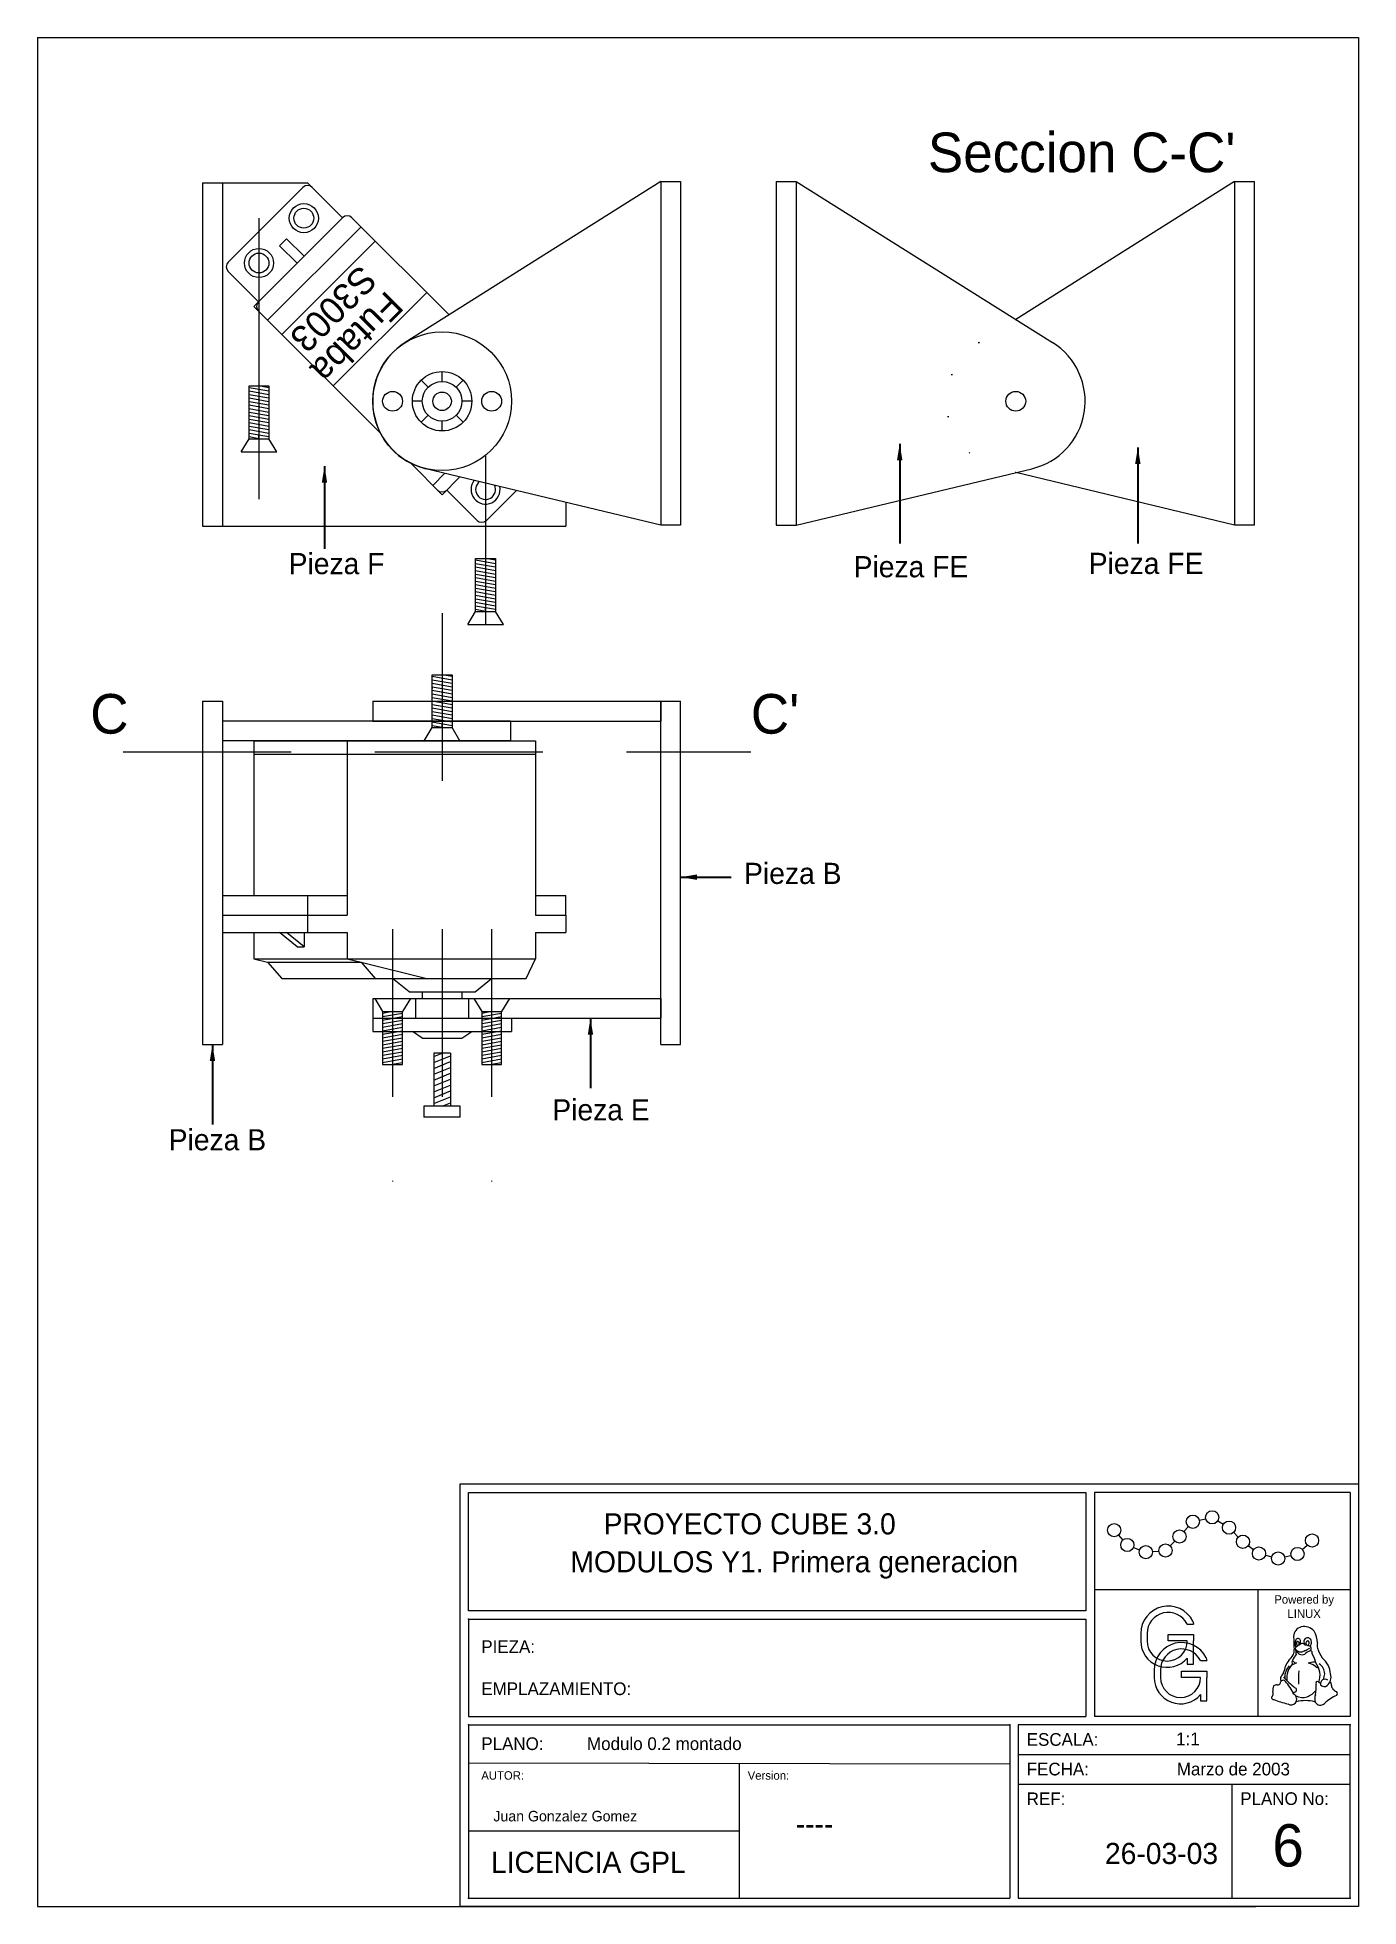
# Model space of a CAD drawing. Header units: millimetres. Extents: x 0 to 200, y 0 to 283.
import ezdxf

# ---------------------------------------------------------------- set-up
doc = ezdxf.new("R2010")
doc.units = ezdxf.units.MM
for name, pattern in [('DASHDOTX2', [50.8, 25.4, -12.7, 0, -12.7]), ('DASHEDX2', [38.1, 25.4, -12.7]), ('DOT', [6.35, 0, -6.35])]:
    doc.linetypes.add(name, pattern=pattern)
doc.layers.get('0').update_dxf_attribs({"linetype": 'CONTINUOUS'})
doc.layers.add('tornillos', color=7, linetype='CONTINUOUS')
doc.dimstyles.get("Standard").update_dxf_attribs({"dimtxt": 2.5, "dimasz": 2.5, "dimexe": 1.25, "dimexo": 0.625, "dimtad": 1, "dimtxsty": 'Standard', "dimcen": 2.5, "dimadec": 0, "dimazin": 0, "dimtfac": 1, "dimtmove": 0, "dimatfit": 3, "dimfxl": 1, "dimarcsym": 0})

msp = doc.modelspace()

# ---------------------------------------------------------------- linework, layer by layer
at = {"color": 0, "linetype": 'CONTINUOUS', "lineweight": 0}
for p, q in [((0, 283), (0, 0)), ((0, 283), (200, 283)), ((200, 283), (200, 0)), ((25, 261), (25, 209)), ((25, 261), (28, 261)), ((28, 261), (40.896995, 261)), ((28, 261), (28, 209)), ((41.604102, 260.292893), (40.896995, 261)), ((94.354268, 261.169072), (55.664227, 236.791018)), ((94.354268, 261.169072), (94.354268, 209.169072)), ((94.354268, 261.169072), (97.354268, 261.169072)), ((97.354268, 261.169072), (97.354268, 209.169072)), ((111.839222, 261.169072), (111.839222, 209.169072)), ((111.839222, 261.169072), (114.839222, 261.169072)), ((114.839222, 261.169072), (114.839222, 209.169072)), ((114.839222, 261.169072), (153.680865, 236.802001)), ((181.19349, 261.169072), (148.088705, 240.31021)), ((181.19349, 261.169072), (184.19349, 261.169072)), ((181.19349, 261.169072), (181.19349, 209.169072)), ((184.19349, 261.169072), (184.19349, 209.169072)), ((40.189889, 260.292892), (28.87618, 248.979184)), ((41.604102, 260.292892), (46.200296, 255.696698)), ((46.200296, 255.696698), (33.472374, 242.968776)), ((47.614509, 255.696699), (62.323976, 240.987232)), ((48.996444, 254.314764), (34.854308, 240.172628)), ((36.654354, 251.454058), (37.715014, 252.514718)), ((51.150043, 252.161165), (37.007908, 238.019029)), ((37.715014, 252.514718), (40.366665, 249.863067)), ((36.654354, 251.454058), (39.306005, 248.802407)), ((33.472374, 242.968776), (28.87618, 247.56497)), ((58.928218, 244.38299), (44.786082, 230.240854)), ((33.472374, 242.968776), (32.765267, 242.26167)), ((51.926757, 223.10018), (32.765267, 242.26167)), ((61.26167, 230.907402), (61.26167, 232.407402)), ((58.07969, 231.089382), (59.14035, 230.028722)), ((64.443651, 231.089382), (63.38299, 230.028722)), ((58.26167, 227.907402), (56.76167, 227.907402)), ((65.76167, 227.907402), (64.26167, 227.907402)), ((59.14035, 225.786082), (58.07969, 224.725421)), ((61.26167, 223.407402), (61.26167, 224.907402)), ((63.38299, 225.786082), (64.443651, 224.725421)), ((61.26167, 213.765266), (56.454449, 218.572488)), ((94.354268, 209.169072), (58.811813, 217.697201)), ((61.677563, 217.009587), (59.847457, 215.17948)), ((63.95866, 216.462256), (61.26167, 213.765266)), ((114.839222, 209.169072), (150.539775, 217.694574)), ((181.19349, 209.169072), (148.100892, 217.109377)), ((61.968777, 214.472373), (66.564971, 209.876179)), ((72.512771, 214.409765), (67.979185, 209.876179)), ((80, 212.613264), (80, 209)), ((25, 209), (28, 209)), ((28, 209), (80, 209)), ((97.354268, 209.169072), (94.354268, 209.169072)), ((111.839222, 209.169072), (114.839222, 209.169072)), ((184.19349, 209.169072), (181.19349, 209.169072)), ((25, 182.500383), (25, 130.500383)), ((25, 182.500383), (28, 182.500383)), ((28, 182.500383), (28, 130.500383)), ((50.76167, 182.500383), (50.76167, 179.500383)), ((50.76167, 182.500383), (94.354268, 182.500383)), ((94.354268, 130.500383), (94.354268, 182.500383)), ((94.354268, 182.500383), (97.354268, 182.500383)), ((94.354268, 182.500383), (94.354268, 179.500383)), ((97.354268, 130.500383), (97.354268, 182.500383)), ((28, 179.500383), (28, 176.500383)), ((71.592598, 179.500383), (28, 179.500383)), ((50.76167, 179.500383), (94.354268, 179.500383)), ((71.592598, 179.500383), (71.592598, 176.500383)), ((71.592598, 176.500383), (28, 176.500383)), ((32.765267, 176.500383), (75.403806, 176.500383)), ((32.765267, 176.500383), (32.765267, 153.100383)), ((46.907403, 176.500383), (46.907403, 150.100383)), ((75.403806, 176.500383), (75.403806, 150.100383)), ((32.765267, 174.500383), (75.403806, 174.500383)), ((28, 153.100383), (46.907403, 153.100383)), ((40.896995, 153.100383), (40.896995, 147.500383)), ((75.403806, 153.100383), (80, 153.100383)), ((80, 150.100383), (80, 153.100383)), ((28, 150.100383), (46.907403, 150.100383)), ((75.403806, 150.100383), (80, 150.100383)), ((80, 150.100383), (80, 147.500383)), ((28, 149.100383), (28, 146.100383)), ((28, 147.500383), (46.907403, 147.500383)), ((32.765267, 147.500383), (32.765267, 143.500383)), ((39.306005, 145.320602), (36.654354, 147.500383)), ((40.366665, 145.320602), (37.715014, 147.500383)), ((40.366665, 147.500383), (40.366665, 145.320602)), ((46.907403, 147.500383), (46.907403, 143.500383)), ((75.403806, 147.500383), (75.403806, 143.500383)), ((75.403806, 147.500383), (80, 147.500383)), ((28, 146.100383), (28, 143.500383)), ((39.306005, 145.320602), (40.366665, 145.320602)), ((32.765267, 143.500383), (34.854309, 142.979027)), ((32.765267, 143.500383), (75.403806, 143.500383)), ((34.854309, 142.979027), (48.996444, 142.979027)), ((34.854309, 142.979027), (37.007908, 140.500383)), ((46.907403, 143.500383), (48.996444, 142.979027)), ((48.996444, 142.979027), (51.150043, 140.500383)), ((48.996444, 142.979027), (58.928218, 140.500383)), ((73.989593, 140.500383), (75.403806, 143.500383)), ((37.007908, 140.500383), (73.989593, 140.500383)), ((53.76167, 140.500383), (68.76167, 140.500383)), ((56.26167, 138.500383), (53.76167, 140.500383)), ((66.26167, 138.500383), (68.76167, 140.500383)), ((50.76167, 137.500383), (71.76167, 137.500383)), ((50.76167, 137.500383), (50.76167, 134.500383)), ((50.76167, 137.500383), (94.354268, 137.500383)), ((56.26167, 138.500383), (66.26167, 138.500383)), ((57.26167, 137.500383), (57.26167, 134.500383)), ((57.26167, 137.500383), (65.26167, 137.500383)), ((58.26167, 138.500383), (58.26167, 137.500383)), ((58.26167, 137.500383), (64.26167, 137.500383)), ((64.26167, 138.500383), (64.26167, 137.500383)), ((65.26167, 137.500383), (65.26167, 134.500383)), ((94.354268, 137.500383), (94.354268, 134.500383)), ((50.76167, 134.500383), (71.76167, 134.500383)), ((50.76167, 134.500383), (50.76167, 132.500383)), ((50.76167, 134.500383), (94.354268, 134.500383)), ((71.76167, 134.500383), (71.76167, 132.500383)), ((25, 130.500383), (28, 130.500383)), ((50.76167, 132.500383), (71.76167, 132.500383)), ((58.26167, 131.500383), (56.76167, 132.500383)), ((58.26167, 131.500383), (64.26167, 131.500383)), ((64.26167, 131.500383), (65.76167, 132.500383)), ((94.354268, 130.500383), (97.354268, 130.500383)), ((64, 63.999992), (200, 63.999992)), ((64, 0), (64, 63.999992)), ((65.28, 62.719992), (158.719992, 62.719992)), ((65.28, 44.8), (65.28, 62.719992)), ((158.719992, 62.719992), (158.719992, 44.8)), ((198.719992, 62.719992), (159.999992, 62.719992)), ((159.999992, 62.719992), (159.999992, 28.8)), ((198.719992, 62.719992), (198.719992, 28.8)), ((200, 63.999992), (200, 0)), ((173.564286, 56.781127), (174.23272, 57.524899)), ((175.87583, 58.492288), (176.850507, 58.715905)), ((178.678211, 58.417655), (179.531237, 57.895788)), ((181.08802, 56.663479), (181.791777, 55.953038)), ((163.661035, 56.249645), (164.32207, 55.49929)), ((165.91611, 54.389072), (166.849115, 54.029209)), ((168.778656, 53.752511), (169.775192, 53.835677)), ((171.479769, 54.625014), (172.187811, 55.331184)), ((183.301693, 54.650898), (184.107853, 54.0592)), ((191.473901, 54.070488), (192.210067, 54.747288)), ((185.881587, 53.214917), (186.849162, 52.962333)), ((188.790402, 52.937728), (189.764068, 53.165708)), ((159.999992, 47.9874), (198.719992, 47.9874)), ((184.75208, 47.9874), (184.75208, 28.799992)), ((184.75208, 47.9874), (198.719992, 47.9874)), ((65.279992, 43.52), (65.279992, 28.8)), ((158.719992, 44.8), (65.28, 44.8)), ((65.28, 43.52), (158.719992, 43.52)), ((158.719992, 43.52), (158.719992, 28.8)), ((174.060613, 42.785907), (175.020621, 42.785907)), ((174.901433, 43.206315), (175.020621, 42.785907)), ((167.020621, 41.345911), (167.020621, 40.225907)), ((167.980621, 41.345911), (167.980621, 40.225907)), ((171.180621, 40.225907), (171.180621, 41.185907)), ((171.180621, 41.185907), (175.020621, 41.185907)), ((174.060613, 40.225907), (171.180621, 40.225907)), ((175.020621, 41.185907), (175.020621, 40.225907)), ((175.020621, 36.705907), (175.020621, 40.225907)), ((174.060625, 37.626215), (174.060613, 36.705907)), ((176.085297, 37.259415), (177.045305, 37.259415)), ((176.926117, 37.679827), (177.045305, 37.259415)), ((169.045305, 35.819419), (169.045305, 34.699419)), ((170.005305, 35.819419), (170.005305, 34.699419)), ((173.205305, 34.699419), (173.205305, 35.659415)), ((173.205305, 35.659415), (177.045305, 35.659415)), ((176.085297, 34.699419), (173.205305, 34.699419)), ((174.060613, 36.705907), (175.020621, 36.705907)), ((177.045305, 35.659415), (177.045305, 34.699419)), ((177.045305, 31.179419), (177.045305, 34.699419)), ((176.085309, 32.099723), (176.085297, 31.179419)), ((176.085297, 31.179419), (177.045305, 31.179419)), ((65.279992, 28.8), (158.719992, 28.8)), ((198.719992, 28.799992), (159.999992, 28.799992)), ((65.28, 27.52), (147.199992, 27.52)), ((65.28, 27.52), (65.28, 1.28)), ((147.2, 27.52), (147.2, 1.28)), ((148.479992, 27.52), (148.479992, 1.28)), ((198.719992, 27.52), (148.479992, 27.52)), ((198.719992, 1.28), (198.719992, 27.52)), ((148.479992, 23.04), (198.719992, 23.04)), ((65.28, 21.76), (147.2, 21.612568)), ((106.24, 21.68628), (106.24, 1.28)), ((148.479992, 18.56), (198.719992, 18.56)), ((180.799984, 18.56), (180.799984, 1.28)), ((65.28, 11.48314), (106.24, 11.48314)), ((0, 0), (184.426151, 0)), ((200, 0), (64, 0)), ((65.28, 1.28), (147.199992, 1.28)), ((148.479992, 1.28), (198.719992, 1.28))]:
    msp.add_line(p, q, dxfattribs=at)
at = {"color": 0, "linetype": 'DOT', "lineweight": 0}
for p, q in [((148.088705, 240.31021), (142.503449, 236.791018)), ((148.100892, 217.109377), (145.651035, 217.697201)), ((59.76167, 184.500383), (59.76167, 181.500383)), ((62.76167, 184.500383), (62.76167, 181.500383)), ((59.76167, 181.500383), (59.76167, 178.500383)), ((62.76167, 181.500383), (62.76167, 178.500383))]:
    msp.add_line(p, q, dxfattribs=at)
at = {"color": 12, "linetype": 'DASHEDX2', "lineweight": 0}
msp.add_line((13, 174.857298), (108, 174.857298), dxfattribs=at)
at = {"color": 0, "linetype": 'CONTINUOUS', "lineweight": 0}
for centre, radius in [((40.331309, 255.625988), 2.2), ((40.33131, 255.625988), 1.5), ((33.543084, 248.837763), 2.2), ((33.543084, 248.837763), 1.5), ((61.26167, 227.907402), 10.5), ((61.26167, 227.907402), 4.5), ((61.26167, 227.907402), 4.5), ((53.76167, 227.907402), 1.5), ((61.26167, 227.907402), 3), ((61.26167, 227.907402), 1.4), ((68.76167, 227.907402), 1.5), ((148.100892, 227.907402), 1.5), ((177.825184, 58.939523), 1), ((163, 57), 1), ((172.895853, 56.037355), 1), ((174.901153, 58.26867), 1), ((180.384264, 57.37392), 1), ((164.983105, 54.748935), 1), ((167.78212, 53.669345), 1), ((170.771728, 53.918843), 1), ((182.495534, 55.242597), 1), ((184.914012, 53.467501), 1), ((190.737734, 53.393687), 1), ((192.946234, 55.424089), 1), ((187.816737, 52.709748), 1)]:
    msp.add_circle(centre, radius, dxfattribs=at)
for centre, radius, start, end in [((40.896995, 259.585786), 1, 45, 135), ((46.907402, 254.989592), 1, 45, 135), ((29.583286, 248.272077), 1, 135, 225), ((34.17948, 242.26167), 1, 135, 225), ((61.26167, 227.907402), 10.5, 122.214456, 256.507407), ((148.100892, 227.907402), 10.5, 283.431024, 57.898144), ((67.837763, 214.543084), 2.2, 140.602538, 12.412276), ((67.837763, 214.543084), 1.5, 126.659286, 26.355528), ((61.26167, 215.17948), 1, 225, 315), ((67.272078, 210.583286), 1, 225, 315), ((171.180621, 41.345911), 4.16, 26.565052, 180), ((171.180621, 41.345911), 3.2, 26.565052, 180), ((171.020621, 40.225907), 4, 180, 319.464203), ((171.020621, 40.225907), 3.040004, 180, 0), ((173.205305, 35.819419), 4.16, 26.565052, 180), ((779.1766, 63.96552), 589.47124, 182.241974, 182.432632), ((191.727416, 40.827368), 1.572752, 105.141426, 177.151825), ((191.628856, 39.888184), 1.255, 156.653992, 208.87178), ((190.818832, 40.218848), 0.380648, 7.042039, 154.03331), ((191.076608, 39.86552), 0.481664, 150.122559, 232.263321), ((191.586608, 38.39552), 1.354176, 110.308441, 135.823502), ((190.763016, 40.04568), 0.12, 63.315994, 150.122559), ((190.659768, 39.840256), 0.349912, 344.291351, 63.315994), ((190.2794, 39.865488), 0.727176, 337.953156, 350.503693), ((190.376608, 40.12552), 0.831864, 324.260376, 9.688787), ((191.476608, 39.34552), 0.481664, 30.362411, 138.366455), ((191.787784, 40.46724), 1.936472, 39.750774, 104.082336), ((192.282656, 40.138544), 0.567008, 70.849289, 190.29921), ((192.742456, 40.21428), 1.032968, 188.835068, 217.230103), ((192.376608, 39.86552), 0.360552, 103.180428, 235.625168), ((192.136608, 39.90552), 0.388328, 291.832794, 46.369446), ((192.32176, 40.099736), 0.12, 46.369446, 103.180428), ((192.105, 39.989392), 0.77536, 311.96637, 62.028458), ((189.918544, 39.844224), 3.8394, 1.511741, 28.998495), ((195.194112, 39.593016), 1.480088, 166.221954, 199.230667), ((173.205305, 35.819419), 3.2, 26.565052, 180), ((190.85328, 35.898848), 1.968432, 136.02916, 164.481079), ((185.836608, 40.672184), 4.956344, 316.580536, 328.811554), ((192.656608, 31.78552), 5.51888, 111.917084, 121.21302), ((190.356608, 37.00552), 0.444072, 144.162354, 215.837646), ((194.19756, 35.338848), 4.621696, 141.980042, 155.362579), ((189.211608, 38.70552), 1.05272, 325.253204, 13.178191), ((190.55556, 37.421304), 0.517424, 202.234314, 274.55069), ((190.789944, 38.984568), 0.395264, 116.205345, 233.820374), ((191.751152, 40.230976), 1.810208, 225.244156, 244.809341), ((190.876608, 38.42552), 0.4, 143.130096, 216.869904), ((188.776608, 36.64552), 2.69236, 38.746292, 48.61388), ((191.188416, 38.580944), 0.4, 218.746292, 251.565079), ((191.031752, 38.701504), 0.12, 244.809341, 261.619019), ((191.196608, 39.82052), 1.251088, 261.619019, 300.32196), ((191.416608, 39.26552), 1.121608, 251.565079, 291.991119), ((191.888816, 38.636992), 0.12, 110.92012, 120.32196), ((194.236272, 35.288488), 3.792696, 114.49633, 129.250107), ((190.58804, 42.0398), 3.52296, 290.920135, 304.759796), ((191.923664, 38.125112), 1.464208, 62.638962, 91.23098), ((193.420608, 33.44152), 3.585512, 91.662132, 107.262512), ((191.785576, 34.144136), 2.780648, 44.859322, 78.149399), ((192.442328, 39.062664), 0.394296, 308.966309, 66.964958), ((192.614816, 38.849392), 0.12, 294.032593, 308.966309), ((192.696608, 38.42552), 0.28636, 335.224854, 77.905243), ((189.514384, 36.116632), 4.079232, 11.150778, 32.452042), ((190.9064, 34.959984), 3.255504, 341.889526, 36.699142), ((197.97332, 40.197296), 4.317048, 194.64917, 215.906265), ((192.360608, 34.98952), 3.411512, 27.135887, 51.665436), ((173.045305, 34.699419), 4, 180, 319.464203), ((173.045305, 34.699419), 3.040004, 180, 0), ((187.745184, 34.068376), 0.49144, 261.565582, 359.666901), ((188.629944, 34.46552), 0.477264, 155.224854, 224.077087), ((190.846608, 33.54052), 2.878912, 140.143463, 156.997406), ((188.59012, 33.855904), 0.410976, 37.398586, 149.334335), ((197.493912, 42.352936), 11.649792, 220.509583, 232.218262), ((185.116608, 37.037824), 3.888512, 334.85437, 350.940155), ((191.384432, 34.776824), 2.54784, 138.486633, 185.200317), ((181.636608, 27.86552), 9.588328, 26.778839, 40.601295), ((192.126608, 34.63552), 2.998168, 135.270264, 187.859848), ((199.633448, 34.514992), 8.758136, 172.187378, 185.56601), ((193.776608, 33.80552), 0.260768, 57.528809, 212.471191), ((194.330512, 34.389872), 0.551432, 221.3573, 258.974304), ((192.976608, 35.16552), 1.902632, 3.012788, 56.142891), ((194.889632, 33.746008), 0.672456, 50.583836, 193.807632), ((191.311608, 35.613016), 3.581896, 339.926117, 354.432648), ((194.147664, 34.744072), 1.679432, 310.421143, 16.658829), ((190.736608, 34.56552), 5.0632, 7.489953, 23.020285), ((195.406608, 33.59552), 0.487648, 344.538788, 58.775948), ((187.110896, 31.62552), 0.283704, 166.12233, 279.272614), ((186.266176, 32.277688), 0.815656, 314.263245, 19.168976), ((189.056608, 32.80552), 2.036664, 162.276764, 187.334381), ((187.7724, 32.163416), 1.422312, 94.003441, 117.456375), ((192.744304, 45.80552), 15.502064, 248.872269, 256.922272), ((190.213824, 33.942784), 1.48084, 263.500458, 273.980042), ((189.740416, 31.420752), 0.890488, 321.426331, 59.183372), ((190.2644, 32.809768), 0.348184, 278.624359, 74.6427), ((191.476984, 33.883256), 2.217736, 243.687195, 288.934387), ((191.996608, 25.00052), 6.18552, 76.918594, 103.712036), ((191.265496, 34.476632), 2.84764, 289.085358, 323.568298), ((194.947312, 31.45228), 1.593432, 157.365326, 198.543854), ((187.916608, 33.14552), 5.66392, 349.007477, 5.267697), ((194.798072, 34.037712), 0.72092, 218.847504, 307.466949), ((197.681608, 28.058016), 3.913656, 119.463425, 136.630661), ((198.21292, 28.313296), 3.99624, 113.231583, 127.926872), ((196.809112, 33.58052), 0.939568, 187.030472, 222.519806), ((198.026608, 34.89052), 2.726008, 225.520187, 239.342636), ((196.491608, 32.26552), 0.31532, 297.377716, 62.622295), ((189.7728, 31.393136), 0.847952, 234.185532, 321.521088), ((194.219416, 31.425168), 0.918072, 211.49704, 312.242767)]:
    msp.add_arc(centre, radius, start, end, dxfattribs=at)
at = {"color": 0, "linetype": 'DOT', "lineweight": 0}
msp.add_arc((148.100892, 227.907402), 10.5, 122.214456, 256.507407, dxfattribs=at)
at = {"color": 0, "linetype": 'CONTINUOUS', "lineweight": 0}
for p in [(65.28, 43.52), (65.28, 27.52), (147.199992, 27.52), (198.719992, 27.52), (65.28, 1.28), (198.719992, 1.28)]:
    msp.add_point(p, dxfattribs=at)
at = {"layer": 'tornillos', "color": 9, "linetype": 'CONTINUOUS', "lineweight": 0}
msp.add_line((33.543084, 255.613574), (33.543084, 213.093986), dxfattribs=at)
at = {"layer": 'tornillos', "color": 0, "linetype": 'CONTINUOUS', "lineweight": 0}
for p, q in [((32.043084, 222.232108), (32.043084, 230.232108)), ((32.043084, 230.232108), (35.043084, 230.232108)), ((35.043084, 229.432108), (32.043084, 229.965441)), ((35.043084, 228.898774), (32.043084, 229.432108)), ((35.043084, 229.965441), (33.543084, 230.232108)), ((35.043084, 230.232108), (35.043084, 222.232108)), ((35.043084, 228.365441), (32.043084, 228.898774)), ((35.043084, 227.832108), (32.043084, 228.365441)), ((35.043084, 227.298774), (32.043084, 227.832108)), ((35.043084, 226.765441), (32.043084, 227.298774)), ((35.043084, 226.232108), (32.043084, 226.765441)), ((35.043084, 225.698774), (32.043084, 226.232108)), ((35.043084, 225.165441), (32.043084, 225.698774)), ((35.043084, 224.632108), (32.043084, 225.165441)), ((35.043084, 224.098774), (32.043084, 224.632108)), ((35.043084, 223.565441), (32.043084, 224.098774)), ((30.843084, 220.232108), (32.043084, 222.232108)), ((35.043084, 223.032108), (32.043084, 223.565441)), ((35.043084, 222.498774), (32.043084, 223.032108)), ((33.543084, 222.232108), (32.043084, 222.498774)), ((32.043084, 222.232108), (35.043084, 222.232108)), ((33.543084, 222.232108), (33.543084, 222.765441)), ((36.243084, 220.232108), (35.043084, 222.232108)), ((30.843084, 220.232108), (36.243084, 220.232108)), ((66.337763, 196.1018), (66.337763, 204.1018)), ((66.337763, 204.1018), (69.337763, 204.1018)), ((69.337763, 203.3018), (66.337763, 203.835133)), ((69.337763, 203.835133), (67.837763, 204.1018)), ((69.337763, 204.1018), (69.337763, 196.1018)), ((69.337763, 202.768466), (66.337763, 203.3018)), ((69.337763, 202.235133), (66.337763, 202.768466)), ((69.337763, 201.7018), (66.337763, 202.235133)), ((69.337763, 201.168466), (66.337763, 201.7018)), ((69.337763, 200.635133), (66.337763, 201.168466)), ((69.337763, 200.1018), (66.337763, 200.635133)), ((69.337763, 199.568466), (66.337763, 200.1018)), ((69.337763, 199.035133), (66.337763, 199.568466)), ((69.337763, 198.5018), (66.337763, 199.035133)), ((69.337763, 197.968466), (66.337763, 198.5018)), ((65.137763, 194.1018), (66.337763, 196.1018)), ((69.337763, 197.435133), (66.337763, 197.968466)), ((69.337763, 196.9018), (66.337763, 197.435133)), ((69.337763, 196.368466), (66.337763, 196.9018)), ((67.837763, 196.1018), (66.337763, 196.368466)), ((66.337763, 196.1018), (69.337763, 196.1018)), ((67.837763, 196.1018), (67.837763, 196.635133)), ((70.537763, 194.1018), (69.337763, 196.1018)), ((65.137763, 194.1018), (70.537763, 194.1018)), ((59.76167, 178.500383), (59.76167, 186.500383)), ((59.76167, 186.500383), (62.76167, 186.500383)), ((62.76167, 185.700383), (59.76167, 186.233716)), ((62.76167, 185.167049), (59.76167, 185.700383)), ((62.76167, 184.633716), (59.76167, 185.167049)), ((62.76167, 184.100383), (59.76167, 184.633716)), ((62.76167, 183.567049), (59.76167, 184.100383)), ((62.76167, 186.233716), (61.26167, 186.500383)), ((62.76167, 186.500383), (62.76167, 178.500383)), ((62.76167, 183.033716), (59.76167, 183.567049)), ((62.76167, 182.500383), (59.76167, 183.033716)), ((62.76167, 181.967049), (59.76167, 182.500383)), ((62.76167, 181.433716), (59.76167, 181.967049)), ((62.76167, 180.900383), (59.76167, 181.433716)), ((58.56167, 176.500383), (59.76167, 178.500383)), ((62.76167, 180.367049), (59.76167, 180.900383)), ((62.76167, 179.833716), (59.76167, 180.367049)), ((62.76167, 179.300383), (59.76167, 179.833716)), ((62.76167, 178.767049), (59.76167, 179.300383)), ((61.26167, 178.500383), (59.76167, 178.767049)), ((59.76167, 178.500383), (62.76167, 178.500383)), ((61.26167, 178.500383), (61.26167, 179.033716)), ((63.96167, 176.500383), (62.76167, 178.500383)), ((58.56167, 176.500383), (63.96167, 176.500383)), ((51.06167, 137.500383), (52.26167, 135.500383)), ((51.06167, 137.500383), (56.46167, 137.500383)), ((56.46167, 137.500383), (55.26167, 135.500383)), ((66.06167, 137.500383), (67.26167, 135.500383)), ((66.06167, 137.500383), (71.46167, 137.500383)), ((71.46167, 137.500383), (70.26167, 135.500383)), ((52.26167, 135.500383), (52.26167, 127.500383)), ((52.26167, 135.500383), (55.26167, 135.500383)), ((53.76167, 135.500383), (52.26167, 135.233717)), ((55.26167, 135.233717), (52.26167, 134.700383)), ((55.26167, 134.700383), (52.26167, 134.16705)), ((55.26167, 134.16705), (52.26167, 133.633717)), ((55.26167, 133.633717), (52.26167, 133.100383)), ((55.26167, 133.100383), (52.26167, 132.56705)), ((53.76167, 135.500383), (53.76167, 134.96705)), ((55.26167, 127.500383), (55.26167, 135.500383)), ((67.26167, 135.500383), (67.26167, 127.500383)), ((67.26167, 135.500383), (70.26167, 135.500383)), ((68.76167, 135.500383), (67.26167, 135.233717)), ((70.26167, 135.233717), (67.26167, 134.700383)), ((70.26167, 134.700383), (67.26167, 134.16705)), ((70.26167, 134.16705), (67.26167, 133.633717)), ((70.26167, 133.633717), (67.26167, 133.100383)), ((70.26167, 133.100383), (67.26167, 132.56705)), ((68.76167, 135.500383), (68.76167, 134.96705)), ((70.26167, 127.500383), (70.26167, 135.500383)), ((55.26167, 132.56705), (52.26167, 132.033717)), ((55.26167, 132.033717), (52.26167, 131.500383)), ((55.26167, 131.500383), (52.26167, 130.96705)), ((55.26167, 130.96705), (52.26167, 130.433717)), ((55.26167, 130.433717), (52.26167, 129.900383)), ((70.26167, 132.56705), (67.26167, 132.033717)), ((70.26167, 132.033717), (67.26167, 131.500383)), ((70.26167, 131.500383), (67.26167, 130.96705)), ((70.26167, 130.96705), (67.26167, 130.433717)), ((70.26167, 130.433717), (67.26167, 129.900383)), ((55.26167, 129.900383), (52.26167, 129.36705)), ((55.26167, 129.36705), (52.26167, 128.833717)), ((55.26167, 128.833717), (52.26167, 128.300383)), ((55.26167, 128.300383), (52.26167, 127.76705)), ((52.26167, 127.500383), (55.26167, 127.500383)), ((55.26167, 127.76705), (53.76167, 127.500383)), ((62.51167, 129.204252), (60.01167, 129.204252)), ((60.01167, 129.204252), (60.01167, 121.204252)), ((60.01167, 128.691513), (61.26167, 129.204252)), ((60.01167, 127.802625), (62.51167, 128.828103)), ((60.01167, 126.913736), (62.51167, 127.939214)), ((62.51167, 129.204252), (62.51167, 121.204252)), ((70.26167, 129.900383), (67.26167, 129.36705)), ((70.26167, 129.36705), (67.26167, 128.833717)), ((70.26167, 128.833717), (67.26167, 128.300383)), ((70.26167, 128.300383), (67.26167, 127.76705)), ((67.26167, 127.500383), (70.26167, 127.500383)), ((70.26167, 127.76705), (68.76167, 127.500383)), ((60.01167, 126.024847), (62.51167, 127.050325)), ((60.01167, 125.135958), (62.51167, 126.161436)), ((60.01167, 124.247069), (62.51167, 125.272547)), ((60.01167, 123.35818), (62.51167, 124.383658)), ((60.01167, 122.469291), (62.51167, 123.494769)), ((60.01167, 121.580402), (62.51167, 122.60588)), ((61.26167, 121.204252), (62.51167, 121.716992)), ((64.01167, 121.204252), (58.51167, 121.204252)), ((58.51167, 121.204252), (58.51167, 119.504252)), ((64.01167, 119.504252), (58.51167, 119.504252)), ((62.51167, 121.204252), (60.01167, 121.204252)), ((64.01167, 119.504252), (64.01167, 121.204252))]:
    msp.add_line(p, q, dxfattribs=at)
at = {"layer": 'tornillos', "color": 5, "linetype": 'DASHDOTX2', "lineweight": 0}
for p, q in [((67.837763, 219.590035), (67.837763, 189.275143)), ((61.26167, 195.849166), (61.26167, 166.078525)), ((53.76167, 148), (53.76167, 103)), ((61.26167, 148), (61.26167, 113)), ((68.76167, 148), (68.76167, 103))]:
    msp.add_line(p, q, dxfattribs=at)

# ---------------------------------------------------------------- texts
at = {"color": 0, "linetype": 'DOT', "lineweight": 0, "insert": (134.795059, 262.500383), "char_height": 6, "width": 100, "attachment_point": 7}
msp.add_mtext("Seccion\\~C-C'", dxfattribs=at)
at = {"color": 0, "linetype": 'CONTINUOUS', "lineweight": 0, "char_height": 4, "width": 100, "attachment_point": 7, "rotation": 225}
for s, insert in [('S3003', (48.841703, 248.803775)), ('Futaba', (52.801501, 244.843977))]:
    msp.add_mtext(s, dxfattribs=dict(at, insert=insert))
at = {"color": 9, "linetype": 'CONTINUOUS', "lineweight": 0, "char_height": 3.2, "width": 100, "attachment_point": 7}
for s, insert in [('Pieza\\~F', (38.032654, 201.682959)), ('Pieza\\~FE', (123.558818, 201.215603)), ('Pieza\\~FE', (159.149804, 201.716884)), ('Pieza\\~B', (106.976357, 154.782733)), ('Pieza\\~E', (77.942201, 118.995186)), ('Pieza\\~B', (19.873889, 114.457516)), ('----', (114.790072, 10.915985))]:
    msp.add_mtext(s, dxfattribs=dict(at, insert=insert))
at = {"color": 0, "linetype": 'CONTINUOUS', "lineweight": 0, "width": 100}
for s, insert, char_height, attachment_point in [('C', (8, 177.500383), 6, 7), ("C'", (108, 177.500383), 6, 7), ('PROYECTO\\~CUBE\\~3.0', (85.70666, 56.302818), 3.2, 7), ('MODULOS\\~Y1.\\~Primera\\~generacion', (80.691522, 49.643391), 3.2, 7), ('Powered\\~by', (191.755656, 45.47916), 1.28, 8), ('LINUX', (191.755656, 43.68716), 1.28, 8), ('PIEZA:', (67.2, 38.4), 1.92, 7), ('EMPLAZAMIENTO:', (67.2, 32), 1.92, 7), ('PLANO:', (67.2, 23.68), 1.92, 7), ('ESCALA:', (149.76, 24.32), 1.92, 7), ('1:1', (172.38008, 24.435942), 1.92, 7), ('AUTOR:', (67.2, 19.2), 1.28, 7), ('Version:', (107.52, 19.2), 1.28, 7), ('FECHA:', (149.76, 19.84), 1.92, 7), ('Marzo\\~de\\~2003', (172.479992, 19.84), 1.92, 7), ('REF:', (149.76, 15.36), 1.92, 7), ('PLANO\\~No:', (182.079992, 15.36), 1.92, 7), ('Juan\\~Gonzalez\\~Gomez', (69.030678, 12.877751), 1.6, 7), ('LICENCIA\\~GPL', (68.656905, 5.064487), 3.2, 7)]:
    msp.add_mtext(s, dxfattribs=dict(at, insert=insert, char_height=char_height, attachment_point=attachment_point))
at = {"layer": 'tornillos', "color": 9, "linetype": 'CONTINUOUS', "lineweight": 0, "width": 100, "attachment_point": 7}
for s, insert, char_height in [('Modulo\\~0.2\\~montado', (83.2, 23.68), 1.92), ('6', (186.944109, 5.985221), 6.4), ('26-03-03', (161.599992, 6.4), 3.2)]:
    msp.add_mtext(s, dxfattribs=dict(at, insert=insert, char_height=char_height))

# ---------------------------------------------------------------- leaders
at = {"color": 9, "linetype": 'CONTINUOUS', "lineweight": 0}
for points in [[(130.533264, 221.472324), (130.533264, 206.382022)], [(166.582318, 220.913424), (166.582318, 206.382022)], [(43.459991, 218.062325), (43.459991, 205.556521)], [(97.354268, 155.857077), (105.002865, 155.857077)], [(83.721657, 134.500383), (83.721657, 123.888838)], [(26.5, 130.500383), (26.5, 118.390161)]]:
    msp.add_leader(points, dimstyle='Standard', dxfattribs=at)

doc.saveas('drawing.dxf')
